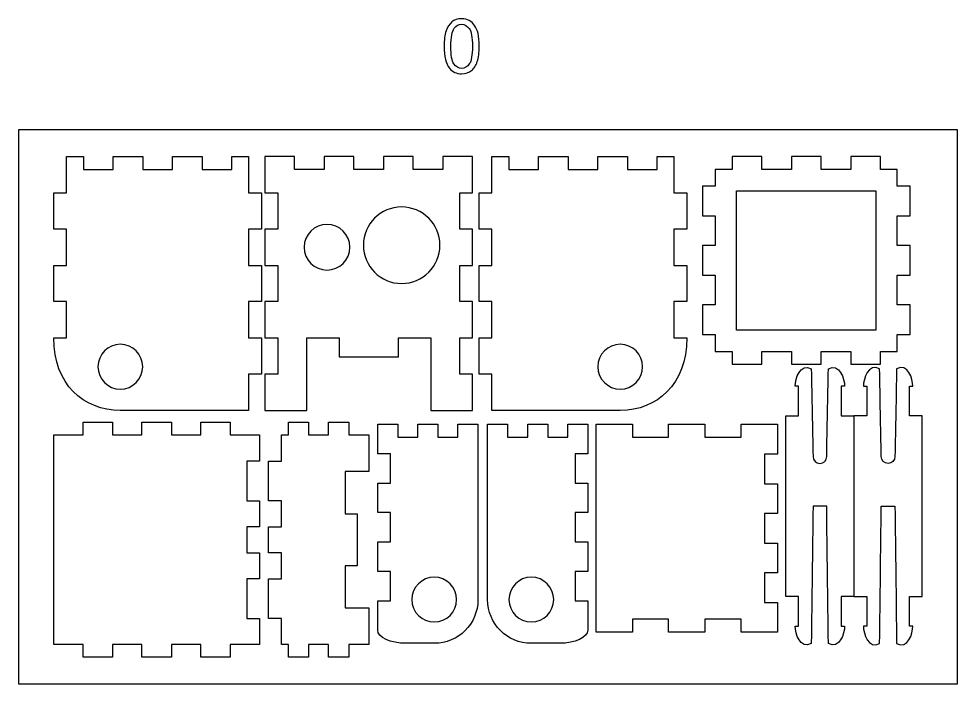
# Model space of a CAD drawing. Extents: x 8 to 699, y 10 to 169.
# Drawn here: x 8.1 to 228.1, y 9.8 to 165.7 of the extents above; entities that cross this region are included whole.
import ezdxf

# ---------------------------------------------------------------- set-up
doc = ezdxf.new("R2010")
doc.units = 0
doc.header["$MEASUREMENT"] = 0
doc.layers.add('DEFAULT', color=7, linetype='CONTINUOUS')

msp = doc.modelspace()

# ---------------------------------------------------------------- linework, layer by layer
at = {"layer": 'DEFAULT', "color": 1}
for points in [[(228.11, 9.77), (8.11, 9.77), (8.11, 139.77), (228.11, 139.77)], [(114.5, 124.94), (114.5, 133.45), (107.55, 133.45), (107.55, 130.44), (100.6, 130.44), (100.6, 133.45), (93.64, 133.45), (93.64, 130.44), (86.69, 130.44), (86.69, 133.45), (79.73, 133.45), (79.73, 130.44), (72.78, 130.44), (72.78, 133.45), (65.82, 133.45), (65.82, 124.94), (68.82, 124.94), (68.82, 116.44), (65.82, 116.44), (65.82, 107.94), (68.82, 107.94), (68.82, 99.44), (65.82, 99.44), (65.82, 90.94), (68.82, 90.94), (68.82, 82.44), (65.82, 82.44), (65.82, 73.94), (75.61, 73.94), (75.61, 90.94), (83.2, 90.94), (83.2, 86.47), (97.13, 86.47), (97.13, 90.94), (104.71, 90.94), (104.71, 73.94), (114.5, 73.94), (114.5, 82.44), (111.5, 82.44), (111.5, 90.94), (114.5, 90.94), (114.5, 99.44), (111.5, 99.44), (111.5, 107.94), (114.5, 107.94), (114.5, 116.44), (111.5, 116.44), (111.5, 124.94)], [(217.07, 119.54), (217.07, 126.49), (214.07, 126.49), (214.07, 130.44), (210.11, 130.44), (210.11, 133.45), (203.16, 133.45), (203.16, 130.44), (196.21, 130.44), (196.21, 133.45), (189.26, 133.45), (189.26, 130.44), (182.3, 130.44), (182.3, 133.45), (175.35, 133.45), (175.35, 130.44), (171.39, 130.44), (171.39, 126.49), (168.39, 126.49), (168.39, 119.54), (171.39, 119.54), (171.39, 112.58), (168.39, 112.58), (168.39, 105.62), (171.39, 105.62), (171.39, 98.67), (168.39, 98.67), (168.39, 91.72), (171.39, 91.72), (171.39, 87.76), (175.35, 87.76), (175.35, 84.76), (182.3, 84.76), (182.3, 87.76), (189.25, 87.76), (189.25, 84.76), (196.2, 84.76), (196.2, 87.76), (203.16, 87.76), (203.16, 84.76), (210.11, 84.76), (210.11, 87.76), (214.07, 87.76), (214.07, 91.72), (217.07, 91.72), (217.07, 98.67), (214.07, 98.67), (214.07, 105.62), (217.07, 105.62), (217.07, 112.58), (214.07, 112.58), (214.07, 119.54)], [(209.07, 92.76), (176.39, 92.76), (176.39, 125.44), (209.07, 125.44)], [(16.31, 19.11), (16.31, 68.19), (23.21, 68.19), (23.21, 71.19), (30.1, 71.19), (30.1, 68.19), (36.99, 68.19), (36.99, 71.19), (43.89, 71.19), (43.89, 68.19), (50.78, 68.19), (50.78, 71.19), (57.67, 71.19), (57.67, 68.19), (64.56, 68.19), (64.56, 62.09), (61.56, 62.09), (61.56, 52.79), (64.56, 52.79), (64.56, 46.7), (61.56, 46.7), (61.56, 40.6), (64.56, 40.6), (64.56, 34.5), (61.56, 34.5), (61.56, 25.21), (64.56, 25.21), (64.56, 19.11), (57.67, 19.11), (57.67, 16.11), (50.78, 16.11), (50.78, 19.11), (43.88, 19.11), (43.88, 16.11), (36.99, 16.11), (36.99, 19.11), (30.1, 19.11), (30.1, 16.11), (23.21, 16.11), (23.21, 19.11)], [(80.76, 19.11), (76.06, 19.11), (76.06, 16.1), (71.36, 16.1), (71.36, 19.11), (69.67, 19.11), (69.67, 25.21), (66.66, 25.21), (66.66, 34.5), (69.67, 34.5), (69.67, 40.6), (66.66, 40.6), (66.66, 46.7), (69.67, 46.7), (69.67, 52.79), (66.66, 52.79), (66.66, 62.09), (69.67, 62.09), (69.67, 68.19), (71.36, 68.19), (71.36, 71.19), (76.07, 71.19), (76.07, 68.19), (80.76, 68.19), (80.76, 71.19), (85.46, 71.19), (85.46, 68.19), (90.16, 68.19), (90.16, 59.61), (84.66, 59.61), (84.66, 49.73), (87.41, 49.73), (87.41, 37.56), (84.66, 37.56), (84.66, 27.69), (90.16, 27.69), (90.16, 19.11), (85.46, 19.11), (85.46, 16.1), (80.76, 16.1)], [(177.46, 25), (168.96, 25), (168.96, 22), (160.46, 22), (160.46, 25), (151.96, 25), (151.96, 22), (143.46, 22), (143.46, 70.69), (151.96, 70.69), (151.96, 67.68), (160.46, 67.68), (160.46, 70.69), (168.96, 70.69), (168.96, 67.68), (177.46, 67.68), (177.46, 70.69), (185.96, 70.69), (185.96, 63.73), (182.96, 63.73), (182.96, 56.78), (185.96, 56.78), (185.96, 49.82), (182.96, 49.82), (182.96, 42.87), (185.96, 42.87), (185.96, 35.91), (182.96, 35.91), (182.96, 28.96), (185.96, 28.96), (185.96, 22), (177.46, 22)]]:
    msp.add_lwpolyline(points, close=True, dxfattribs=at)
at = {"layer": 'DEFAULT', "color": 7}
for points, knots in [([(107.82, 159.29), (107.82, 160.78), (107.97, 161.99), (108.28, 162.9), (108.59, 163.81), (109.04, 164.51), (109.65, 165), (110.25, 165.5), (111.02, 165.74), (111.94, 165.74), (112.61, 165.74), (113.21, 165.61), (113.72, 165.33), (114.23, 165.06), (114.65, 164.67), (114.98, 164.15), (115.32, 163.64), (115.58, 163.01), (115.77, 162.28), (115.96, 161.54), (116.05, 160.54), (116.05, 159.29), (116.05, 157.81), (115.9, 156.61), (115.6, 155.7), (115.29, 154.79), (114.84, 154.09), (114.23, 153.59), (113.63, 153.1), (112.86, 152.85), (111.94, 152.85), (110.72, 152.85), (109.76, 153.29), (109.07, 154.16), (108.24, 155.21), (107.82, 156.92), (107.82, 159.29)], [1, 1, 1, 1, 2, 2, 2, 3, 3, 3, 4, 4, 4, 5, 5, 5, 6, 6, 6, 7, 7, 7, 8, 8, 8, 9, 9, 9, 10, 10, 10, 11, 11, 11, 12, 12, 12, 13, 13, 13, 13]), ([(109.41, 159.29), (109.41, 157.22), (109.65, 155.84), (110.14, 155.15), (110.63, 154.47), (111.22, 154.12), (111.94, 154.12), (112.65, 154.12), (113.25, 154.47), (113.73, 155.16), (114.22, 155.85), (114.46, 157.22), (114.46, 159.29), (114.46, 161.37), (114.22, 162.75), (113.73, 163.43), (113.25, 164.12), (112.64, 164.46), (111.92, 164.46), (111.21, 164.46), (110.64, 164.16), (110.21, 163.55), (109.68, 162.79), (109.41, 161.36), (109.41, 159.29)], [1, 1, 1, 1, 2, 2, 2, 3, 3, 3, 4, 4, 4, 5, 5, 5, 6, 6, 6, 7, 7, 7, 8, 8, 8, 9, 9, 9, 9])]:
    msp.add_open_spline(points, degree=3, knots=knots, dxfattribs=at)
at = {"layer": 'DEFAULT', "color": 1}
for points, knots in [([(19.31, 116.44), (19.31, 113.61), (19.31, 110.78), (19.31, 107.94), (18.31, 107.94), (17.31, 107.94), (16.31, 107.94), (16.31, 105.11), (16.31, 102.28), (16.31, 99.44), (17.31, 99.44), (18.31, 99.44), (19.31, 99.44), (19.31, 96.61), (19.31, 93.78), (19.31, 90.94), (18.31, 90.94), (17.31, 90.94), (16.31, 90.94), (16.31, 80.06), (23.29, 73.94), (31.92, 73.94), (41.94, 73.94), (51.97, 73.94), (61.99, 73.94), (61.99, 76.78), (61.99, 79.61), (61.99, 82.44), (62.99, 82.44), (63.99, 82.44), (64.99, 82.44), (64.99, 85.28), (64.99, 88.11), (64.99, 90.94), (63.99, 90.94), (62.99, 90.94), (61.99, 90.94), (61.99, 93.78), (61.99, 96.61), (61.99, 99.44), (62.99, 99.44), (63.99, 99.44), (64.99, 99.44), (64.99, 102.28), (64.99, 105.11), (64.99, 107.94), (63.99, 107.94), (62.99, 107.94), (61.99, 107.94), (61.99, 110.78), (61.99, 113.61), (61.99, 116.44), (62.99, 116.44), (63.99, 116.44), (64.99, 116.44), (64.99, 119.28), (64.99, 122.11), (64.99, 124.94), (63.99, 124.94), (62.99, 124.94), (61.99, 124.94), (61.99, 127.78), (61.99, 130.61), (61.99, 133.44), (60.67, 133.44), (59.35, 133.44), (58.04, 133.44), (58.04, 132.44), (58.04, 131.44), (58.04, 130.44), (55.72, 130.44), (53.4, 130.44), (51.08, 130.44), (51.08, 131.44), (51.08, 132.44), (51.08, 133.44), (48.76, 133.44), (46.45, 133.44), (44.13, 133.44), (44.13, 132.44), (44.13, 131.44), (44.13, 130.44), (41.81, 130.44), (39.49, 130.44), (37.18, 130.44), (37.18, 131.44), (37.18, 132.44), (37.18, 133.44), (34.86, 133.44), (32.54, 133.44), (30.22, 133.44), (30.22, 132.44), (30.22, 131.44), (30.22, 130.44), (27.9, 130.44), (25.58, 130.44), (23.27, 130.44), (23.27, 131.44), (23.27, 132.44), (23.27, 133.44), (21.95, 133.44), (20.63, 133.44), (19.31, 133.44), (19.31, 130.61), (19.31, 127.78), (19.31, 124.94), (18.31, 124.94), (17.31, 124.94), (16.31, 124.94), (16.31, 122.11), (16.31, 119.28), (16.31, 116.44), (17.31, 116.44), (18.31, 116.44), (19.31, 116.44)], [8.5, 8.5, 8.5, 8.5, 32.601, 32.601, 32.601, 41.101, 41.101, 41.101, 65.19, 65.19, 65.19, 73.69, 73.69, 73.69, 97.791, 97.791, 97.791, 106.291, 106.291, 106.291, 107.291, 107.291, 107.291, 192.541, 192.541, 192.541, 216.64, 216.64, 216.64, 225.15, 225.15, 225.15, 249.24, 249.24, 249.24, 257.75, 257.75, 257.75, 281.851, 281.851, 281.851, 290.361, 290.361, 290.361, 314.45, 314.45, 314.45, 322.96, 322.96, 322.96, 347.061, 347.061, 347.061, 355.571, 355.571, 355.571, 379.661, 379.661, 379.661, 388.171, 388.171, 388.171, 412.27, 412.27, 412.27, 423.48, 423.48, 423.48, 431.989, 431.989, 431.989, 451.699, 451.699, 451.699, 460.208, 460.208, 460.208, 479.918, 479.918, 479.918, 488.427, 488.427, 488.427, 508.137, 508.137, 508.137, 516.646, 516.646, 516.646, 536.366, 536.366, 536.366, 544.875, 544.875, 544.875, 564.586, 564.586, 564.586, 573.095, 573.095, 573.095, 584.304, 584.304, 584.304, 608.403, 608.403, 608.403, 616.903, 616.903, 616.903, 640.993, 640.993, 640.993, 649.493, 649.493, 649.493, 649.493]), ([(164.71, 116.44), (164.71, 119.28), (164.71, 122.11), (164.71, 124.94), (163.71, 124.94), (162.71, 124.94), (161.71, 124.94), (161.71, 127.78), (161.71, 130.61), (161.71, 133.44), (160.39, 133.44), (159.08, 133.44), (157.76, 133.44), (157.76, 132.44), (157.76, 131.44), (157.76, 130.44), (155.44, 130.44), (153.12, 130.44), (150.8, 130.44), (150.8, 131.44), (150.8, 132.44), (150.8, 133.44), (148.49, 133.44), (146.17, 133.44), (143.85, 133.44), (143.85, 132.44), (143.85, 131.44), (143.85, 130.44), (141.53, 130.44), (139.21, 130.44), (136.89, 130.44), (136.89, 131.44), (136.89, 132.44), (136.89, 133.44), (134.58, 133.44), (132.26, 133.44), (129.94, 133.44), (129.94, 132.44), (129.94, 131.44), (129.94, 130.44), (127.62, 130.44), (125.31, 130.44), (122.99, 130.44), (122.99, 131.44), (122.99, 132.44), (122.99, 133.44), (121.67, 133.44), (120.35, 133.44), (119.03, 133.44), (119.03, 130.61), (119.03, 127.78), (119.03, 124.94), (118.03, 124.94), (117.03, 124.94), (116.03, 124.94), (116.03, 122.11), (116.03, 119.28), (116.03, 116.44), (117.03, 116.44), (118.03, 116.44), (119.03, 116.44), (119.03, 113.61), (119.03, 110.78), (119.03, 107.94), (118.03, 107.94), (117.03, 107.94), (116.03, 107.94), (116.03, 105.11), (116.03, 102.28), (116.03, 99.44), (117.03, 99.44), (118.03, 99.44), (119.03, 99.44), (119.03, 96.61), (119.03, 93.78), (119.03, 90.94), (118.03, 90.94), (117.03, 90.94), (116.03, 90.94), (116.03, 88.11), (116.03, 85.28), (116.03, 82.44), (117.03, 82.44), (118.03, 82.44), (119.03, 82.44), (119.03, 79.61), (119.03, 76.78), (119.03, 73.94), (129.06, 73.94), (139.08, 73.94), (149.11, 73.94), (157.73, 73.94), (164.71, 80.06), (164.71, 90.94), (163.71, 90.94), (162.71, 90.94), (161.71, 90.94), (161.71, 93.78), (161.71, 96.61), (161.71, 99.44), (162.71, 99.44), (163.71, 99.44), (164.71, 99.44), (164.71, 102.28), (164.71, 105.11), (164.71, 107.94), (163.71, 107.94), (162.71, 107.94), (161.71, 107.94), (161.71, 110.78), (161.71, 113.61), (161.71, 116.44), (162.71, 116.44), (163.71, 116.44), (164.71, 116.44)], [8.5, 8.5, 8.5, 8.5, 32.59, 32.59, 32.59, 41.09, 41.09, 41.09, 65.189, 65.189, 65.189, 76.398, 76.398, 76.398, 84.907, 84.907, 84.907, 104.618, 104.618, 104.618, 113.127, 113.127, 113.127, 132.846, 132.846, 132.846, 141.355, 141.355, 141.355, 161.066, 161.066, 161.066, 169.575, 169.575, 169.575, 189.285, 189.285, 189.285, 197.794, 197.794, 197.794, 217.504, 217.504, 217.504, 226.013, 226.013, 226.013, 237.223, 237.223, 237.223, 261.322, 261.322, 261.322, 269.831, 269.831, 269.831, 293.921, 293.921, 293.921, 302.43, 302.43, 302.43, 326.531, 326.531, 326.531, 335.04, 335.04, 335.04, 359.129, 359.129, 359.129, 367.638, 367.638, 367.638, 391.739, 391.739, 391.739, 400.248, 400.248, 400.248, 424.338, 424.338, 424.338, 432.847, 432.847, 432.847, 456.946, 456.946, 456.946, 542.196, 542.196, 542.196, 543.196, 543.196, 543.196, 551.696, 551.696, 551.696, 575.797, 575.797, 575.797, 584.297, 584.297, 584.297, 608.386, 608.386, 608.386, 616.886, 616.886, 616.886, 640.987, 640.987, 640.987, 649.487, 649.487, 649.487, 649.487]), ([(97.86, 103.7), (92.92, 103.7), (88.9, 107.72), (88.9, 112.68), (88.9, 117.62), (92.92, 121.63), (97.86, 121.63), (102.82, 121.63), (106.84, 117.62), (106.84, 112.68), (106.84, 107.72), (102.82, 103.7), (97.86, 103.7)], [0, 0, 0, 0, 1, 1, 1, 2, 2, 2, 3, 3, 3, 4, 4, 4, 4]), ([(80.37, 106.84), (77.41, 106.84), (75.01, 109.24), (75.01, 112.2), (75.01, 115.15), (77.41, 117.55), (80.37, 117.55), (83.32, 117.55), (85.73, 115.15), (85.73, 112.2), (85.73, 109.24), (83.32, 106.84), (80.37, 106.84)], [0, 0, 0, 0, 1, 1, 1, 2, 2, 2, 3, 3, 3, 4, 4, 4, 4]), ([(26.67, 84.19), (26.67, 87.09), (29.02, 89.44), (31.92, 89.44), (34.82, 89.44), (37.17, 87.09), (37.17, 84.19), (37.17, 81.29), (34.82, 78.94), (31.92, 78.94), (29.02, 78.94), (26.67, 81.29), (26.67, 84.19)], [0, 0, 0, 0, 1, 1, 1, 2, 2, 2, 3, 3, 3, 4, 4, 4, 4]), ([(149.11, 78.94), (146.21, 78.94), (143.86, 81.29), (143.86, 84.19), (143.86, 87.09), (146.21, 89.44), (149.11, 89.44), (152.01, 89.44), (154.36, 87.09), (154.36, 84.19), (154.36, 81.29), (152.01, 78.94), (149.11, 78.94)], [0, 0, 0, 0, 1, 1, 1, 2, 2, 2, 3, 3, 3, 4, 4, 4, 4]), ([(203.91, 30.37), (202.91, 30.37), (201.91, 30.37), (200.91, 30.37), (200.91, 28.03), (200.91, 25.7), (200.91, 23.37), (201.18, 23.37), (201.45, 23.37), (201.71, 23.37), (201.71, 21.71), (200.51, 17.85), (197.91, 19.31), (197.78, 30.04), (197.64, 40.78), (197.51, 51.51), (196.44, 51.51), (195.37, 51.51), (194.31, 51.51), (194.18, 40.78), (194.04, 30.04), (193.91, 19.31), (191.31, 17.85), (190.11, 21.71), (190.11, 23.37), (190.37, 23.37), (190.64, 23.37), (190.91, 23.37), (190.91, 25.7), (190.91, 28.03), (190.91, 30.37), (189.91, 30.37), (188.91, 30.37), (187.91, 30.37), (187.91, 44.46), (187.91, 58.55), (187.91, 72.65), (188.91, 72.65), (189.9, 72.65), (190.9, 72.65), (190.9, 74.98), (190.9, 77.31), (190.9, 79.65), (190.64, 79.65), (190.37, 79.65), (190.11, 79.65), (190.11, 81.3), (191.31, 85.16), (193.91, 83.7), (194.04, 76.84), (194.17, 69.97), (194.31, 63.11), (194.31, 62.23), (195.03, 61.51), (195.91, 61.51), (196.8, 61.51), (197.51, 62.23), (197.51, 63.11), (197.64, 69.97), (197.77, 76.84), (197.91, 83.7), (200.51, 85.16), (201.71, 81.3), (201.71, 79.65), (201.44, 79.65), (201.17, 79.65), (200.9, 79.65), (200.91, 77.31), (200.91, 74.98), (200.91, 72.65), (201.91, 72.65), (202.91, 72.65), (203.91, 72.65)], [0, 0, 0, 0, 8.500001, 8.500001, 8.500001, 28.340001, 28.340001, 28.340001, 30.611001, 30.611001, 30.611001, 31.611001, 31.611001, 31.611001, 122.888095, 122.888095, 122.888095, 131.959095, 131.959095, 131.959095, 223.236102, 223.236102, 223.236102, 224.236102, 224.236102, 224.236102, 226.515102, 226.515102, 226.515102, 246.355104, 246.355104, 246.355104, 254.863105, 254.863105, 254.863105, 374.715105, 374.715105, 374.715105, 383.213106, 383.213106, 383.213106, 403.053106, 403.053106, 403.053106, 405.313106, 405.313106, 405.313106, 406.313106, 406.313106, 406.313106, 464.702235, 464.702235, 464.702235, 465.702235, 465.702235, 465.702235, 466.702235, 466.702235, 466.702235, 525.090959, 525.090959, 525.090959, 526.090959, 526.090959, 526.090959, 528.381959, 528.381959, 528.381959, 548.221962, 548.221962, 548.221962, 556.731963, 556.731963, 556.731963, 556.731963]), ([(206.91, 72.65), (206.91, 74.98), (206.91, 77.31), (206.91, 79.65), (206.64, 79.65), (206.38, 79.65), (206.11, 79.65), (206.11, 81.3), (207.31, 85.16), (209.91, 83.7), (210.04, 76.84), (210.18, 69.97), (210.31, 63.11), (210.31, 62.23), (211.03, 61.51), (211.92, 61.51), (212.8, 61.51), (213.52, 62.23), (213.52, 63.11), (213.65, 69.97), (213.78, 76.84), (213.91, 83.7), (216.52, 85.16), (217.72, 81.3), (217.72, 79.65), (217.45, 79.65), (217.18, 79.65), (216.91, 79.65), (216.91, 77.31), (216.91, 74.98), (216.91, 72.65), (217.91, 72.65), (218.91, 72.65), (219.92, 72.65), (219.92, 58.55), (219.92, 44.46), (219.92, 30.37), (218.92, 30.37), (217.92, 30.37), (216.92, 30.37), (216.92, 28.03), (216.92, 25.7), (216.92, 23.37), (217.18, 23.37), (217.45, 23.37), (217.72, 23.37), (217.72, 21.71), (216.52, 17.86), (213.91, 19.31), (213.78, 30.04), (213.65, 40.78), (213.51, 51.51), (212.45, 51.51), (211.38, 51.51), (210.31, 51.51), (210.18, 40.78), (210.05, 30.04), (209.91, 19.31), (207.31, 17.86), (206.11, 21.71), (206.11, 23.37), (206.38, 23.37), (206.65, 23.37), (206.92, 23.37), (206.91, 25.7), (206.91, 28.03), (206.91, 30.37), (205.91, 30.37), (204.91, 30.37), (203.91, 30.37), (203.91, 44.46), (203.91, 58.55), (203.91, 72.65), (204.91, 72.65), (205.91, 72.65), (206.91, 72.65)], [8.498001, 8.498001, 8.498001, 8.498001, 28.338001, 28.338001, 28.338001, 30.599001, 30.599001, 30.599001, 31.599001, 31.599001, 31.599001, 89.988111, 89.988111, 89.988111, 90.988111, 90.988111, 90.988111, 91.988111, 91.988111, 91.988111, 150.376873, 150.376873, 150.376873, 151.376873, 151.376873, 151.376873, 153.666873, 153.666873, 153.666873, 173.506875, 173.506875, 173.506875, 182.016876, 182.016876, 182.016876, 301.868876, 301.868876, 301.868876, 310.368876, 310.368876, 310.368876, 330.208876, 330.208876, 330.208876, 332.479876, 332.479876, 332.479876, 333.479876, 333.479876, 333.479876, 424.757996, 424.757996, 424.757996, 433.827996, 433.827996, 433.827996, 525.10599, 525.10599, 525.10599, 526.10599, 526.10599, 526.10599, 528.38599, 528.38599, 528.38599, 548.225993, 548.225993, 548.225993, 556.733993, 556.733993, 556.733993, 676.585993, 676.585993, 676.585993, 685.083994, 685.083994, 685.083994, 685.083994]), ([(115.76, 29.61), (115.76, 43.3), (115.76, 56.99), (115.76, 70.69), (114.2, 70.69), (112.63, 70.69), (111.06, 70.69), (111.06, 69.69), (111.06, 68.68), (111.06, 67.68), (109.5, 67.68), (107.93, 67.68), (106.36, 67.68), (106.36, 68.68), (106.36, 69.69), (106.36, 70.69), (104.8, 70.69), (103.23, 70.69), (101.66, 70.69), (101.66, 69.69), (101.66, 68.68), (101.66, 67.68), (100.1, 67.68), (98.53, 67.68), (96.96, 67.68), (96.96, 68.68), (96.96, 69.69), (96.96, 70.69), (95.4, 70.69), (93.83, 70.69), (92.26, 70.69), (92.26, 68.39), (92.26, 66.09), (92.26, 63.79), (93.26, 63.79), (94.26, 63.79), (95.26, 63.79), (95.26, 61.49), (95.26, 59.2), (95.26, 56.9), (94.26, 56.9), (93.26, 56.9), (92.26, 56.9), (92.26, 54.6), (92.26, 52.3), (92.26, 50.01), (93.26, 50.01), (94.26, 50.01), (95.26, 50.01), (95.26, 47.71), (95.26, 45.41), (95.26, 43.11), (94.26, 43.11), (93.26, 43.11), (92.26, 43.11), (92.26, 40.81), (92.26, 38.52), (92.26, 36.22), (93.26, 36.22), (94.26, 36.22), (95.26, 36.22), (95.26, 33.92), (95.26, 31.63), (95.26, 29.33), (94.26, 29.33), (93.26, 29.33), (92.26, 29.33), (92.26, 27.03), (92.26, 24.73), (92.26, 22.44), (92.26, 20.74), (95.25, 19.36), (98.94, 19.36), (101.13, 19.36), (103.32, 19.36), (105.51, 19.36), (111.18, 19.36), (115.76, 23.94), (115.76, 29.61)], [1, 1, 1, 1, 117.44, 117.44, 117.44, 130.76, 130.76, 130.76, 139.27, 139.27, 139.27, 152.6, 152.6, 152.6, 161.11, 161.11, 161.11, 174.43, 174.43, 174.43, 182.94, 182.94, 182.94, 196.26, 196.26, 196.26, 204.77, 204.77, 204.77, 218.09, 218.09, 218.09, 237.63, 237.63, 237.63, 246.13, 246.13, 246.13, 265.67, 265.67, 265.67, 274.17, 274.17, 274.17, 293.71, 293.71, 293.71, 302.21, 302.21, 302.21, 321.75, 321.75, 321.75, 330.25, 330.25, 330.25, 349.791, 349.791, 349.791, 358.291, 358.291, 358.291, 377.82, 377.82, 377.82, 386.32, 386.32, 386.32, 405.86, 405.86, 405.86, 406.86, 406.86, 406.86, 425.479, 425.479, 425.479, 426.479, 426.479, 426.479, 426.479]), ([(128.27, 19.36), (130.46, 19.36), (132.65, 19.36), (134.84, 19.36), (138.53, 19.36), (141.52, 20.74), (141.52, 22.44), (141.52, 24.73), (141.52, 27.03), (141.52, 29.33), (140.52, 29.33), (139.52, 29.33), (138.52, 29.33), (138.52, 31.63), (138.52, 33.92), (138.52, 36.22), (139.52, 36.22), (140.52, 36.22), (141.52, 36.22), (141.52, 38.52), (141.52, 40.81), (141.52, 43.11), (140.52, 43.11), (139.52, 43.11), (138.52, 43.11), (138.52, 45.41), (138.52, 47.71), (138.52, 50.01), (139.52, 50.01), (140.52, 50.01), (141.52, 50.01), (141.52, 52.3), (141.52, 54.6), (141.52, 56.9), (140.52, 56.9), (139.52, 56.9), (138.52, 56.9), (138.52, 59.2), (138.52, 61.49), (138.52, 63.79), (139.52, 63.79), (140.52, 63.79), (141.52, 63.79), (141.52, 66.09), (141.52, 68.39), (141.52, 70.69), (139.95, 70.69), (138.38, 70.69), (136.82, 70.69), (136.82, 69.69), (136.82, 68.68), (136.82, 67.68), (135.25, 67.68), (133.68, 67.68), (132.12, 67.68), (132.12, 68.68), (132.12, 69.69), (132.12, 70.69), (130.55, 70.69), (128.99, 70.69), (127.42, 70.69), (127.42, 69.69), (127.42, 68.68), (127.42, 67.68), (125.85, 67.68), (124.28, 67.68), (122.72, 67.68), (122.72, 68.68), (122.72, 69.69), (122.72, 70.69), (121.15, 70.69), (119.58, 70.69), (118.02, 70.69), (118.02, 56.99), (118.02, 43.3), (118.02, 29.61), (118.02, 23.94), (122.6, 19.36), (128.27, 19.36)], [1, 1, 1, 1, 19.619, 19.619, 19.619, 20.619, 20.619, 20.619, 40.159, 40.159, 40.159, 48.659, 48.659, 48.659, 68.188, 68.188, 68.188, 76.688, 76.688, 76.688, 96.229, 96.229, 96.229, 104.729, 104.729, 104.729, 124.269, 124.269, 124.269, 132.769, 132.769, 132.769, 152.309, 152.309, 152.309, 160.809, 160.809, 160.809, 180.349, 180.349, 180.349, 188.849, 188.849, 188.849, 208.389, 208.389, 208.389, 221.71, 221.71, 221.71, 230.22, 230.22, 230.22, 243.54, 243.54, 243.54, 252.05, 252.05, 252.05, 265.369, 265.369, 265.369, 273.879, 273.879, 273.879, 287.209, 287.209, 287.209, 295.719, 295.719, 295.719, 309.04, 309.04, 309.04, 425.48, 425.48, 425.48, 426.48, 426.48, 426.48, 426.48]), ([(100.26, 29.61), (100.26, 32.51), (102.61, 34.86), (105.51, 34.86), (108.41, 34.86), (110.76, 32.51), (110.76, 29.61), (110.76, 26.71), (108.41, 24.36), (105.51, 24.36), (102.61, 24.36), (100.26, 26.71), (100.26, 29.61)], [0, 0, 0, 0, 1, 1, 1, 2, 2, 2, 3, 3, 3, 4, 4, 4, 4]), ([(128.27, 24.36), (125.37, 24.36), (123.02, 26.71), (123.02, 29.61), (123.02, 32.51), (125.37, 34.86), (128.27, 34.86), (131.17, 34.86), (133.52, 32.51), (133.52, 29.61), (133.52, 26.71), (131.17, 24.36), (128.27, 24.36)], [0, 0, 0, 0, 1, 1, 1, 2, 2, 2, 3, 3, 3, 4, 4, 4, 4])]:
    msp.add_open_spline(points, degree=3, knots=knots, dxfattribs=at)

doc.saveas('drawing.dxf')
